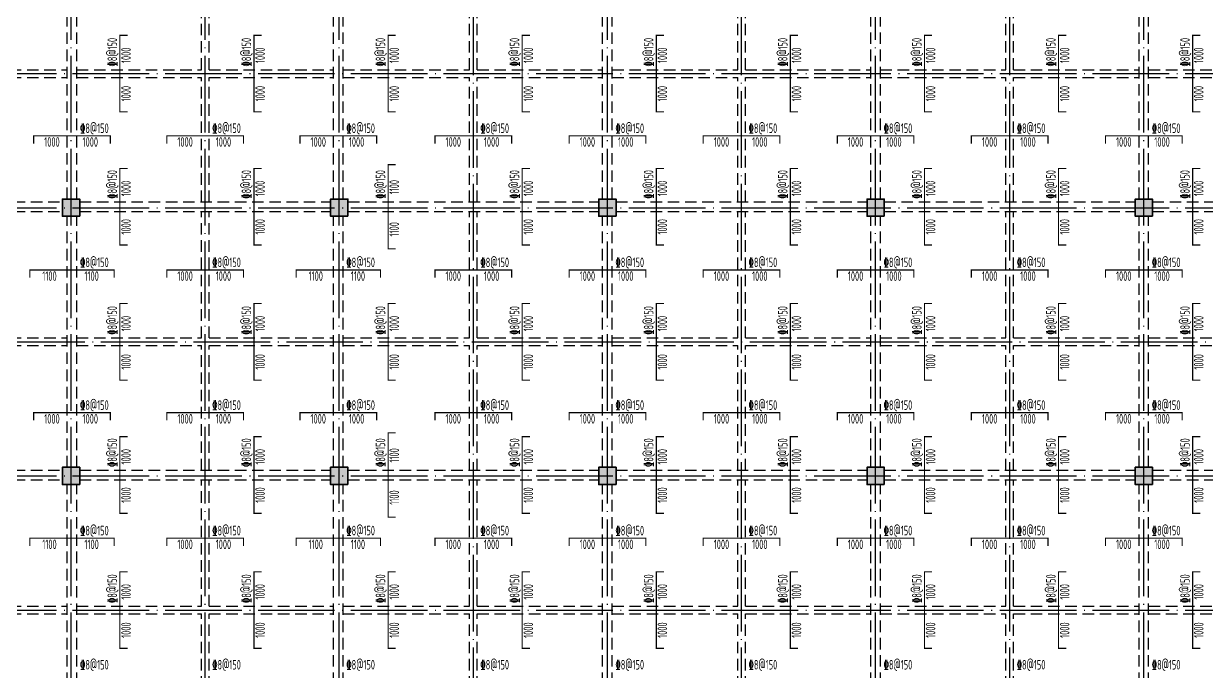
# Model space of a CAD drawing. Extents: x 8243024 to 8945023, y 669070 to 951310.
# Drawn here: x 8828652 to 8859522, y 842743 to 859644 of the extents above; entities that cross this region are included whole.
import ezdxf

# ---------------------------------------------------------------- set-up
doc = ezdxf.new("R2010")
doc.units = 0
doc.header["$LTSCALE"] = 1000
doc.linetypes.add('DASHED', pattern=[0.75, 0.5, -0.25])
doc.linetypes.add('DOTE', pattern=[2.42, 2, -0.2, 0.02, -0.2])
for name, color, linetype in [('BEAM', 4, 'DASHED'), ('DOTE', 1, 'DOTE'), ('柱涂实', 54, 'CONTINUOUS'), ('楼板负筋文字', 7, 'CONTINUOUS')]:
    doc.layers.add(name, color=color, linetype=linetype)
for name, color, linetype, lineweight in [('柱', 2, 'CONTINUOUS', 35), ('楼板负筋标注', 84, 'CONTINUOUS', 25), ('楼板负筋钢筋', 1, 'CONTINUOUS', 35)]:
    doc.layers.add(name, color=color, linetype=linetype, lineweight=lineweight)
doc.styles.add('TSSD_REIN', font='Tssdeng.shx', dxfattribs={"width": 0.7, "bigfont": 'hztxt.shx'})

# ---------------------------------------------------------------- blocks, each defined once
blk = doc.blocks.new('2a')
at = {"layer": '柱涂实'}
for points in [[(7661210, 924893), (7661210, 925343), (7660760, 925343), (7660760, 924893)], [(7668210, 924893), (7668210, 925343), (7667760, 925343), (7667760, 924893)], [(7675210, 924893), (7675210, 925343), (7674760, 925343), (7674760, 924893)], [(7682210, 924893), (7682210, 925343), (7681760, 925343), (7681760, 924893)], [(7689210, 924893), (7689210, 925343), (7688760, 925343), (7688760, 924893)], [(7661210, 917893), (7661210, 918343), (7660760, 918343), (7660760, 917893)], [(7668210, 917893), (7668210, 918343), (7667760, 918343), (7667760, 917893)], [(7675210, 917893), (7675210, 918343), (7674760, 918343), (7674760, 917893)], [(7682210, 917893), (7682210, 918343), (7681760, 918343), (7681760, 917893)], [(7689210, 917893), (7689210, 918343), (7688760, 918343), (7688760, 917893)]]:
    blk.add_hatch(color=256, dxfattribs=at).paths.add_polyline_path(points)
at = {"layer": 'BEAM', "ltscale": 0.6}
for p, q in [((7660885, 925343), (7660885, 932018)), ((7661135, 925343), (7661135, 932018)), ((7664385, 928718), (7664385, 932018)), ((7664585, 928718), (7664585, 932018)), ((7667835, 925343), (7667835, 932018)), ((7668085, 925343), (7668085, 932018)), ((7671385, 928718), (7671385, 932018)), ((7671585, 928718), (7671585, 932018)), ((7678385, 928718), (7678385, 932018)), ((7678585, 928718), (7678585, 932018)), ((7685385, 928718), (7685385, 932018)), ((7685585, 928718), (7685585, 932018)), ((7674860, 925343), (7674860, 931893)), ((7675110, 925343), (7675110, 931893)), ((7681860, 925343), (7681860, 931893)), ((7682110, 925343), (7682110, 931893)), ((7688860, 925343), (7688860, 931893)), ((7689110, 925343), (7689110, 931893)), ((7657585, 928718), (7660885, 928718)), ((7661135, 928718), (7664385, 928718)), ((7664585, 928718), (7667835, 928718)), ((7668085, 928718), (7671385, 928718)), ((7671585, 928718), (7674860, 928718)), ((7675110, 928718), (7678385, 928718)), ((7678585, 928718), (7681860, 928718)), ((7682110, 928718), (7685385, 928718)), ((7685585, 928718), (7688860, 928718)), ((7689110, 928718), (7692385, 928718)), ((7657585, 928518), (7660885, 928518)), ((7661135, 928518), (7664385, 928518)), ((7664385, 925268), (7664385, 928518)), ((7664585, 928518), (7667835, 928518)), ((7664585, 925268), (7664585, 928518)), ((7668085, 928518), (7671385, 928518)), ((7671385, 925268), (7671385, 928518)), ((7671585, 928518), (7674860, 928518)), ((7671585, 925268), (7671585, 928518)), ((7675110, 928518), (7678385, 928518)), ((7678385, 925268), (7678385, 928518)), ((7678585, 928518), (7681860, 928518)), ((7678585, 925268), (7678585, 928518)), ((7682110, 928518), (7685385, 928518)), ((7685385, 925268), (7685385, 928518)), ((7685585, 928518), (7688860, 928518)), ((7685585, 925268), (7685585, 928518)), ((7689110, 928518), (7692385, 928518)), ((7654085, 925268), (7660760, 925268)), ((7661210, 925268), (7667760, 925268)), ((7668210, 925268), (7674760, 925268)), ((7675210, 925268), (7681760, 925268)), ((7682210, 925268), (7688760, 925268)), ((7689210, 925268), (7695635, 925268)), ((7654085, 925018), (7660760, 925018)), ((7660885, 918343), (7660885, 924893)), ((7661135, 918343), (7661135, 924893)), ((7661210, 925018), (7667760, 925018)), ((7664385, 921718), (7664385, 925018)), ((7664585, 921718), (7664585, 925018)), ((7667835, 918343), (7667835, 924893)), ((7668085, 918343), (7668085, 924893)), ((7668210, 925018), (7674760, 925018)), ((7671385, 921718), (7671385, 925018)), ((7671585, 921718), (7671585, 925018)), ((7674860, 918343), (7674860, 924893)), ((7675110, 918343), (7675110, 924893)), ((7675210, 925018), (7681760, 925018)), ((7678385, 921718), (7678385, 925018)), ((7678585, 921718), (7678585, 925018)), ((7681860, 918343), (7681860, 924893)), ((7682110, 918343), (7682110, 924893)), ((7682210, 925018), (7688760, 925018)), ((7685385, 921718), (7685385, 925018)), ((7685585, 921718), (7685585, 925018)), ((7688860, 918343), (7688860, 924893)), ((7689110, 918343), (7689110, 924893)), ((7689210, 925018), (7695635, 925018)), ((7657585, 921718), (7660885, 921718)), ((7657585, 921518), (7660885, 921518)), ((7661135, 921718), (7664385, 921718)), ((7661135, 921518), (7664385, 921518)), ((7664385, 918268), (7664385, 921518)), ((7664585, 921718), (7667835, 921718)), ((7664585, 921518), (7667835, 921518)), ((7664585, 918268), (7664585, 921518)), ((7668085, 921718), (7671385, 921718)), ((7668085, 921518), (7671385, 921518)), ((7671385, 918268), (7671385, 921518)), ((7671585, 921718), (7674860, 921718)), ((7671585, 921518), (7674860, 921518)), ((7671585, 918268), (7671585, 921518)), ((7675110, 921718), (7678385, 921718)), ((7675110, 921518), (7678385, 921518)), ((7678385, 918268), (7678385, 921518)), ((7678585, 921718), (7681860, 921718)), ((7678585, 921518), (7681860, 921518)), ((7678585, 918268), (7678585, 921518)), ((7682110, 921718), (7685385, 921718)), ((7682110, 921518), (7685385, 921518)), ((7685385, 918268), (7685385, 921518)), ((7685585, 921718), (7688860, 921718)), ((7685585, 921518), (7688860, 921518)), ((7685585, 918268), (7685585, 921518)), ((7689110, 921718), (7692385, 921718)), ((7689110, 921518), (7692385, 921518)), ((7654085, 918268), (7660760, 918268)), ((7661210, 918268), (7667760, 918268)), ((7668210, 918268), (7674760, 918268)), ((7675210, 918268), (7681760, 918268)), ((7682210, 918268), (7688760, 918268)), ((7689210, 918268), (7695635, 918268)), ((7654085, 918018), (7660760, 918018)), ((7660885, 911343), (7660885, 917893)), ((7661135, 911343), (7661135, 917893)), ((7661210, 918018), (7667760, 918018)), ((7664385, 914718), (7664385, 918018)), ((7664585, 914718), (7664585, 918018)), ((7667835, 911343), (7667835, 917893)), ((7668085, 911343), (7668085, 917893)), ((7668210, 918018), (7674760, 918018)), ((7671385, 914718), (7671385, 918018)), ((7671585, 914718), (7671585, 918018)), ((7674860, 911343), (7674860, 917893)), ((7675110, 911343), (7675110, 917893)), ((7675210, 918018), (7681760, 918018)), ((7678385, 914718), (7678385, 918018)), ((7678585, 914718), (7678585, 918018)), ((7681860, 911343), (7681860, 917893)), ((7682110, 911343), (7682110, 917893)), ((7682210, 918018), (7688760, 918018)), ((7685385, 914718), (7685385, 918018)), ((7685585, 914718), (7685585, 918018)), ((7688860, 911343), (7688860, 917893)), ((7689110, 911343), (7689110, 917893)), ((7689210, 918018), (7695635, 918018)), ((7657585, 914718), (7660885, 914718)), ((7661135, 914718), (7664385, 914718)), ((7664585, 914718), (7667835, 914718)), ((7668085, 914718), (7671385, 914718)), ((7671585, 914718), (7674860, 914718)), ((7675110, 914718), (7678385, 914718)), ((7678585, 914718), (7681860, 914718)), ((7682110, 914718), (7685385, 914718)), ((7685585, 914718), (7688860, 914718)), ((7689110, 914718), (7692385, 914718)), ((7657585, 914518), (7660885, 914518)), ((7661135, 914518), (7664385, 914518)), ((7664385, 911243), (7664385, 914518)), ((7664585, 914518), (7667835, 914518)), ((7664585, 911243), (7664585, 914518)), ((7668085, 914518), (7671385, 914518)), ((7671385, 911243), (7671385, 914518)), ((7671585, 914518), (7674860, 914518)), ((7671585, 911243), (7671585, 914518)), ((7675110, 914518), (7678385, 914518)), ((7678385, 911243), (7678385, 914518)), ((7678585, 914518), (7681860, 914518)), ((7678585, 911243), (7678585, 914518)), ((7682110, 914518), (7685385, 914518)), ((7685385, 911243), (7685385, 914518)), ((7685585, 914518), (7688860, 914518)), ((7685585, 911243), (7685585, 914518)), ((7689110, 914518), (7692385, 914518))]:
    blk.add_line(p, q, dxfattribs=at)
at = {"layer": '柱'}
for points in [[(7661210, 924893), (7661210, 925343), (7660760, 925343), (7660760, 924893)], [(7668210, 924893), (7668210, 925343), (7667760, 925343), (7667760, 924893)], [(7675210, 924893), (7675210, 925343), (7674760, 925343), (7674760, 924893)], [(7682210, 924893), (7682210, 925343), (7681760, 925343), (7681760, 924893)], [(7689210, 924893), (7689210, 925343), (7688760, 925343), (7688760, 924893)], [(7661210, 917893), (7661210, 918343), (7660760, 918343), (7660760, 917893)], [(7668210, 917893), (7668210, 918343), (7667760, 918343), (7667760, 917893)], [(7675210, 917893), (7675210, 918343), (7674760, 918343), (7674760, 917893)], [(7682210, 917893), (7682210, 918343), (7681760, 918343), (7681760, 917893)], [(7689210, 917893), (7689210, 918343), (7688760, 918343), (7688760, 917893)]]:
    blk.add_lwpolyline(points, close=True, dxfattribs=at)
at = {"layer": '柱涂实', "linetype": 'Continuous'}
for points in [[(7661210, 924893), (7661210, 925343), (7660760, 925343), (7660760, 924893)], [(7668210, 924893), (7668210, 925343), (7667760, 925343), (7667760, 924893)], [(7675210, 924893), (7675210, 925343), (7674760, 925343), (7674760, 924893)], [(7682210, 924893), (7682210, 925343), (7681760, 925343), (7681760, 924893)], [(7689210, 924893), (7689210, 925343), (7688760, 925343), (7688760, 924893)], [(7661210, 917893), (7661210, 918343), (7660760, 918343), (7660760, 917893)], [(7668210, 917893), (7668210, 918343), (7667760, 918343), (7667760, 917893)], [(7675210, 917893), (7675210, 918343), (7674760, 918343), (7674760, 917893)], [(7682210, 917893), (7682210, 918343), (7681760, 918343), (7681760, 917893)], [(7689210, 917893), (7689210, 918343), (7688760, 918343), (7688760, 917893)]]:
    blk.add_lwpolyline(points, close=True, dxfattribs=at)

msp = doc.modelspace()

# ---------------------------------------------------------------- linework, layer by layer
at = {"layer": 'DOTE'}
for p, q in [((8829889.1, 825341.4), (8829889.1, 870341.4)), ((8836889.1, 825341.4), (8836889.1, 870341.4)), ((8840389.1, 826841.4), (8840389.1, 870341.4)), ((8843889.1, 825341.4), (8843889.1, 870341.4)), ((8847389.1, 826841.4), (8847389.1, 870341.4)), ((8850889.1, 825341.4), (8850889.1, 870341.4)), ((8854389.1, 826841.4), (8854389.1, 870341.4)), ((8857889.1, 825341.4), (8857889.1, 870341.4)), ((8833389.1, 825341.4), (8833389.1, 865741.4)), ((8800889.1, 858341.4), (8928189.1, 858341.4)), ((8800889.1, 854841.4), (8931189.1, 854841.4)), ((8808889.1, 851341.4), (8931189.1, 851341.4)), ((8800889.1, 847841.4), (8931189.1, 847841.4)), ((8800889.1, 844341.4), (8928189.1, 844341.4))]:
    msp.add_line(p, q, dxfattribs=at)
at = {"layer": '楼板负筋钢筋', "const_width": 30}
for points in [[(8831364.1, 857341.4), (8831164.1, 857341.4), (8831164.1, 859341.4), (8831364.1, 859341.4)], [(8834864.1, 857341.4), (8834664.1, 857341.4), (8834664.1, 859341.4), (8834864.1, 859341.4)], [(8838364.1, 857341.4), (8838164.1, 857341.4), (8838164.1, 859341.4), (8838364.1, 859341.4)], [(8841864.1, 857341.4), (8841664.1, 857341.4), (8841664.1, 859341.4), (8841864.1, 859341.4)], [(8845364.1, 857341.4), (8845164.1, 857341.4), (8845164.1, 859341.4), (8845364.1, 859341.4)], [(8848864.1, 857341.4), (8848664.1, 857341.4), (8848664.1, 859341.4), (8848864.1, 859341.4)], [(8852364.1, 857341.4), (8852164.1, 857341.4), (8852164.1, 859341.4), (8852364.1, 859341.4)], [(8855864.1, 857341.4), (8855664.1, 857341.4), (8855664.1, 859341.4), (8855864.1, 859341.4)], [(8859364.1, 857341.4), (8859164.1, 857341.4), (8859164.1, 859341.4), (8859364.1, 859341.4)], [(8828914.1, 856516.4), (8828914.1, 856716.4), (8830914.1, 856716.4), (8830914.1, 856516.4)], [(8832389.1, 856516.4), (8832389.1, 856716.4), (8834389.1, 856716.4), (8834389.1, 856516.4)], [(8835864.1, 856516.4), (8835864.1, 856716.4), (8837864.1, 856716.4), (8837864.1, 856516.4)], [(8839389.1, 856516.4), (8839389.1, 856716.4), (8841389.1, 856716.4), (8841389.1, 856516.4)], [(8842889.2, 856516.4), (8842889.2, 856716.4), (8844889.2, 856716.4), (8844889.2, 856516.4)], [(8846389.1, 856516.4), (8846389.1, 856716.4), (8848389.1, 856716.4), (8848389.1, 856516.4)], [(8849889.1, 856516.4), (8849889.1, 856716.4), (8851889.1, 856716.4), (8851889.1, 856516.4)], [(8853389.1, 856516.4), (8853389.1, 856716.4), (8855389.1, 856716.4), (8855389.1, 856516.4)], [(8856889.1, 856516.4), (8856889.1, 856716.4), (8858889.1, 856716.4), (8858889.1, 856516.4)], [(8831364.1, 853866.4), (8831164.1, 853866.4), (8831164.1, 855866.4), (8831364.1, 855866.4)], [(8834864.1, 853866.4), (8834664.1, 853866.4), (8834664.1, 855866.4), (8834864.1, 855866.4)], [(8838364.1, 853766.4), (8838164.1, 853766.4), (8838164.1, 855966.4), (8838364.1, 855966.4)], [(8841864.1, 853866.4), (8841664.1, 853866.4), (8841664.1, 855866.4), (8841864.1, 855866.4)], [(8845364.1, 853866.4), (8845164.1, 853866.4), (8845164.1, 855866.4), (8845364.1, 855866.4)], [(8848864.1, 853866.4), (8848664.1, 853866.4), (8848664.1, 855866.4), (8848864.1, 855866.4)], [(8852364.1, 853866.4), (8852164.1, 853866.4), (8852164.1, 855866.4), (8852364.1, 855866.4)], [(8855864.1, 853866.4), (8855664.1, 853866.4), (8855664.1, 855866.4), (8855864.1, 855866.4)], [(8859364.1, 853866.4), (8859164.1, 853866.4), (8859164.1, 855866.4), (8859364.1, 855866.4)], [(8828814.1, 853016.4), (8828814.1, 853216.4), (8831014.1, 853216.4), (8831014.1, 853016.4)], [(8832389.1, 853016.4), (8832389.1, 853216.4), (8834389.1, 853216.4), (8834389.1, 853016.4)], [(8835764.1, 853016.4), (8835764.1, 853216.4), (8837964.1, 853216.4), (8837964.1, 853016.4)], [(8839389.1, 853016.4), (8839389.1, 853216.4), (8841389.1, 853216.4), (8841389.1, 853016.4)], [(8842889.2, 853016.4), (8842889.2, 853216.4), (8844889.2, 853216.4), (8844889.2, 853016.4)], [(8846389.1, 853016.4), (8846389.1, 853216.4), (8848389.1, 853216.4), (8848389.1, 853016.4)], [(8849889.1, 853016.4), (8849889.1, 853216.4), (8851889.1, 853216.4), (8851889.1, 853016.4)], [(8853389.1, 853016.4), (8853389.1, 853216.4), (8855389.1, 853216.4), (8855389.1, 853016.4)], [(8856889.1, 853016.4), (8856889.1, 853216.4), (8858889.1, 853216.4), (8858889.1, 853016.4)], [(8831364.1, 850341.4), (8831164.1, 850341.4), (8831164.1, 852341.4), (8831364.1, 852341.4)], [(8834864.1, 850341.4), (8834664.1, 850341.4), (8834664.1, 852341.4), (8834864.1, 852341.4)], [(8838364.1, 850341.4), (8838164.1, 850341.4), (8838164.1, 852341.4), (8838364.1, 852341.4)], [(8841864.1, 850341.4), (8841664.1, 850341.4), (8841664.1, 852341.4), (8841864.1, 852341.4)], [(8845364.1, 850341.4), (8845164.1, 850341.4), (8845164.1, 852341.4), (8845364.1, 852341.4)], [(8848864.1, 850341.4), (8848664.1, 850341.4), (8848664.1, 852341.4), (8848864.1, 852341.4)], [(8852364.1, 850341.4), (8852164.1, 850341.4), (8852164.1, 852341.4), (8852364.1, 852341.4)], [(8855864.1, 850341.4), (8855664.1, 850341.4), (8855664.1, 852341.4), (8855864.1, 852341.4)], [(8859364.1, 850341.4), (8859164.1, 850341.4), (8859164.1, 852341.4), (8859364.1, 852341.4)], [(8828914.1, 849291.4), (8828914.1, 849491.4), (8830914.1, 849491.4), (8830914.1, 849291.4)], [(8832389.1, 849291.4), (8832389.1, 849491.4), (8834389.1, 849491.4), (8834389.1, 849291.4)], [(8835864.1, 849291.4), (8835864.1, 849491.4), (8837864.1, 849491.4), (8837864.1, 849291.4)], [(8839389.1, 849291.4), (8839389.1, 849491.4), (8841389.1, 849491.4), (8841389.1, 849291.4)], [(8842889.2, 849291.4), (8842889.2, 849491.4), (8844889.2, 849491.4), (8844889.2, 849291.4)], [(8846389.1, 849291.4), (8846389.1, 849491.4), (8848389.1, 849491.4), (8848389.1, 849291.4)], [(8849889.1, 849291.4), (8849889.1, 849491.4), (8851889.1, 849491.4), (8851889.1, 849291.4)], [(8853389.1, 849291.4), (8853389.1, 849491.4), (8855389.1, 849491.4), (8855389.1, 849291.4)], [(8856889.1, 849291.4), (8856889.1, 849491.4), (8858889.1, 849491.4), (8858889.1, 849291.4)], [(8838364.1, 846766.4), (8838164.1, 846766.4), (8838164.1, 848966.4), (8838364.1, 848966.4)], [(8831364.1, 846866.4), (8831164.1, 846866.4), (8831164.1, 848866.4), (8831364.1, 848866.4)], [(8834864.1, 846866.4), (8834664.1, 846866.4), (8834664.1, 848866.4), (8834864.1, 848866.4)], [(8841864.1, 846866.4), (8841664.1, 846866.4), (8841664.1, 848866.4), (8841864.1, 848866.4)], [(8845364.1, 846866.4), (8845164.1, 846866.4), (8845164.1, 848866.4), (8845364.1, 848866.4)], [(8848864.1, 846866.4), (8848664.1, 846866.4), (8848664.1, 848866.4), (8848864.1, 848866.4)], [(8852364.1, 846866.4), (8852164.1, 846866.4), (8852164.1, 848866.4), (8852364.1, 848866.4)], [(8855864.1, 846866.4), (8855664.1, 846866.4), (8855664.1, 848866.4), (8855864.1, 848866.4)], [(8859364.1, 846866.4), (8859164.1, 846866.4), (8859164.1, 848866.4), (8859364.1, 848866.4)], [(8828814.1, 846016.4), (8828814.1, 846216.4), (8831014.1, 846216.4), (8831014.1, 846016.4)], [(8832389.1, 846016.4), (8832389.1, 846216.4), (8834389.1, 846216.4), (8834389.1, 846016.4)], [(8835764.1, 846016.4), (8835764.1, 846216.4), (8837964.1, 846216.4), (8837964.1, 846016.4)], [(8839389.1, 846016.4), (8839389.1, 846216.4), (8841389.1, 846216.4), (8841389.1, 846016.4)], [(8842889.2, 846016.4), (8842889.2, 846216.4), (8844889.2, 846216.4), (8844889.2, 846016.4)], [(8846389.1, 846016.4), (8846389.1, 846216.4), (8848389.1, 846216.4), (8848389.1, 846016.4)], [(8849889.1, 846016.4), (8849889.1, 846216.4), (8851889.1, 846216.4), (8851889.1, 846016.4)], [(8853389.1, 846016.4), (8853389.1, 846216.4), (8855389.1, 846216.4), (8855389.1, 846016.4)], [(8856889.1, 846016.4), (8856889.1, 846216.4), (8858889.1, 846216.4), (8858889.1, 846016.4)], [(8831364.1, 843341.4), (8831164.1, 843341.4), (8831164.1, 845341.4), (8831364.1, 845341.4)], [(8834864.1, 843341.4), (8834664.1, 843341.4), (8834664.1, 845341.4), (8834864.1, 845341.4)], [(8838364.1, 843341.4), (8838164.1, 843341.4), (8838164.1, 845341.4), (8838364.1, 845341.4)], [(8841864.1, 843341.4), (8841664.1, 843341.4), (8841664.1, 845341.4), (8841864.1, 845341.4)], [(8845364.1, 843341.4), (8845164.1, 843341.4), (8845164.1, 845341.4), (8845364.1, 845341.4)], [(8848864.1, 843341.4), (8848664.1, 843341.4), (8848664.1, 845341.4), (8848864.1, 845341.4)], [(8852364.1, 843341.4), (8852164.1, 843341.4), (8852164.1, 845341.4), (8852364.1, 845341.4)], [(8855864.1, 843341.4), (8855664.1, 843341.4), (8855664.1, 845341.4), (8855864.1, 845341.4)], [(8859364.1, 843341.4), (8859164.1, 843341.4), (8859164.1, 845341.4), (8859364.1, 845341.4)]]:
    msp.add_lwpolyline(points, dxfattribs=at)

# ---------------------------------------------------------------- block references
at = {"layer": '柱涂实'}
msp.add_blockref('2a', (1168904.6, -70276.2), dxfattribs=at)

# ---------------------------------------------------------------- texts
at = {"layer": '楼板负筋文字', "style": 'TSSD_REIN', "width": 0.65}
for p in [(8831090, 858525.2), (8834590, 858525.2), (8838090, 858525.2), (8841590, 858525.2), (8845090, 858525.2), (8848590, 858525.2), (8852090, 858525.2), (8855590, 858525.2), (8859090, 858525.2), (8831090, 855075.2), (8834590, 855075.2), (8838090, 855075.2), (8841590, 855075.2), (8845090, 855075.2), (8848590, 855075.2), (8852090, 855075.2), (8855590, 855075.2), (8859090, 855075.2), (8831090, 851525.2), (8834590, 851525.2), (8838090, 851525.2), (8841590, 851525.2), (8845090, 851525.2), (8848590, 851525.2), (8852090, 851525.2), (8855590, 851525.2), (8859090, 851525.2), (8831090, 848075.2), (8834590, 848075.2), (8838090, 848075.2), (8841590, 848075.2), (8845090, 848075.2), (8848590, 848075.2), (8852090, 848075.2), (8855590, 848075.2), (8859090, 848075.2), (8831090, 844525.2), (8834590, 844525.2), (8838090, 844525.2), (8841590, 844525.2), (8845090, 844525.2), (8848590, 844525.2), (8852090, 844525.2), (8855590, 844525.2), (8859090, 844525.2)]:
    msp.add_text('%%1328@150', height=250, rotation=450, dxfattribs=at).set_placement(p)
for p in [(8830122.9, 856790.5), (8833572.9, 856790.5), (8837072.9, 856790.5), (8840572.9, 856790.5), (8844097.9, 856790.5), (8847572.9, 856790.5), (8851097.9, 856790.5), (8854572.9, 856790.5), (8858097.9, 856790.5), (8830122.9, 853290.5), (8833572.9, 853290.5), (8837072.9, 853290.5), (8840572.9, 853290.5), (8844097.9, 853290.5), (8847572.9, 853290.5), (8851097.9, 853290.5), (8854572.9, 853290.5), (8858097.9, 853290.5), (8830122.9, 849565.5), (8833572.9, 849565.5), (8837072.9, 849565.5), (8840572.9, 849565.5), (8844097.9, 849565.5), (8847572.9, 849565.5), (8851097.9, 849565.5), (8854572.9, 849565.5), (8858097.9, 849565.5), (8830122.9, 846290.5), (8833572.9, 846290.5), (8837072.9, 846290.5), (8840572.9, 846290.5), (8844097.9, 846290.5), (8847572.9, 846290.5), (8851097.9, 846290.5), (8854572.9, 846290.5), (8858097.9, 846290.5), (8830122.9, 842790.5), (8833572.9, 842790.5), (8837072.9, 842790.5), (8840572.9, 842790.5), (8844097.9, 842790.5), (8847572.9, 842790.5), (8851097.9, 842790.5), (8854572.9, 842790.5), (8858097.9, 842790.5)]:
    msp.add_text('%%1328@150', height=250, dxfattribs=at).set_placement(p)
at = {"layer": '楼板负筋标注', "style": 'TSSD_REIN', "width": 0.65}
for s, p in [('1000', (8831448.3, 858616.4)), ('1000', (8834948.3, 858616.4)), ('1000', (8838448.3, 858616.4)), ('1000', (8841948.3, 858616.4)), ('1000', (8845448.3, 858616.4)), ('1000', (8848948.3, 858616.4)), ('1000', (8852448.3, 858616.4)), ('1000', (8855948.3, 858616.4)), ('1000', (8859448.3, 858616.4)), ('1000', (8831448.3, 857616.4)), ('1000', (8834948.3, 857616.4)), ('1000', (8838448.3, 857616.4)), ('1000', (8841948.3, 857616.4)), ('1000', (8845448.3, 857616.4)), ('1000', (8848948.3, 857616.4)), ('1000', (8852448.3, 857616.4)), ('1000', (8855948.3, 857616.4)), ('1000', (8859448.3, 857616.4)), ('1000', (8831448.3, 855141.4)), ('1000', (8834948.3, 855141.4)), ('1100', (8838448.3, 855191.4)), ('1000', (8841948.3, 855141.4)), ('1000', (8845448.3, 855141.4)), ('1000', (8848948.3, 855141.4)), ('1000', (8852448.3, 855141.4)), ('1000', (8855948.3, 855141.4)), ('1000', (8859448.3, 855141.4)), ('1000', (8831448.3, 854141.4)), ('1000', (8834948.3, 854141.4)), ('1000', (8841948.3, 854141.4)), ('1000', (8845448.3, 854141.4)), ('1000', (8848948.3, 854141.4)), ('1000', (8852448.3, 854141.4)), ('1000', (8855948.3, 854141.4)), ('1000', (8859448.3, 854141.4)), ('1100', (8838448.3, 854091.4)), ('1000', (8831448.3, 851616.4)), ('1000', (8834948.3, 851616.4)), ('1000', (8838448.3, 851616.4)), ('1000', (8841948.3, 851616.4)), ('1000', (8845448.3, 851616.4)), ('1000', (8848948.3, 851616.4)), ('1000', (8852448.3, 851616.4)), ('1000', (8855948.3, 851616.4)), ('1000', (8859448.3, 851616.4)), ('1000', (8831448.3, 850616.4)), ('1000', (8834948.3, 850616.4)), ('1000', (8838448.3, 850616.4)), ('1000', (8841948.3, 850616.4)), ('1000', (8845448.3, 850616.4)), ('1000', (8848948.3, 850616.4)), ('1000', (8852448.3, 850616.4)), ('1000', (8855948.3, 850616.4)), ('1000', (8859448.3, 850616.4)), ('1000', (8831448.3, 848141.4)), ('1000', (8834948.3, 848141.4)), ('1100', (8838448.3, 848191.4)), ('1000', (8841948.3, 848141.4)), ('1000', (8845448.3, 848141.4)), ('1000', (8848948.3, 848141.4)), ('1000', (8852448.3, 848141.4)), ('1000', (8855948.3, 848141.4)), ('1000', (8859448.3, 848141.4)), ('1000', (8831448.3, 847141.4)), ('1000', (8834948.3, 847141.4)), ('1100', (8838448.3, 847091.4)), ('1000', (8841948.3, 847141.4)), ('1000', (8845448.3, 847141.4)), ('1000', (8848948.3, 847141.4)), ('1000', (8852448.3, 847141.4)), ('1000', (8855948.3, 847141.4)), ('1000', (8859448.3, 847141.4)), ('1000', (8831448.3, 844616.4)), ('1000', (8834948.3, 844616.4)), ('1000', (8838448.3, 844616.4)), ('1000', (8841948.3, 844616.4)), ('1000', (8845448.3, 844616.4)), ('1000', (8848948.3, 844616.4)), ('1000', (8852448.3, 844616.4)), ('1000', (8855948.3, 844616.4)), ('1000', (8859448.3, 844616.4)), ('1000', (8831448.3, 843616.4)), ('1000', (8834948.3, 843616.4)), ('1000', (8838448.3, 843616.4)), ('1000', (8841948.3, 843616.4)), ('1000', (8845448.3, 843616.4)), ('1000', (8848948.3, 843616.4)), ('1000', (8852448.3, 843616.4)), ('1000', (8855948.3, 843616.4)), ('1000', (8859448.3, 843616.4))]:
    msp.add_text(s, height=250, rotation=90, dxfattribs=at).set_placement(p)
for s, p in [('1000', (8829189.1, 856432.3)), ('1000', (8830189.1, 856432.3)), ('1000', (8832664.1, 856432.3)), ('1000', (8833664.1, 856432.3)), ('1000', (8836139.1, 856432.3)), ('1000', (8837139.1, 856432.3)), ('1000', (8839664.1, 856432.3)), ('1000', (8840664.1, 856432.3)), ('1000', (8843164.2, 856432.3)), ('1000', (8844164.2, 856432.3)), ('1000', (8846664.1, 856432.3)), ('1000', (8847664.1, 856432.3)), ('1000', (8850164.1, 856432.3)), ('1000', (8851164.1, 856432.3)), ('1000', (8853664.1, 856432.3)), ('1000', (8854664.1, 856432.3)), ('1000', (8857164.1, 856432.3)), ('1000', (8858164.1, 856432.3)), ('1100', (8829139.1, 852932.3)), ('1100', (8830239.1, 852932.3)), ('1000', (8832664.1, 852932.3)), ('1000', (8833664.1, 852932.3)), ('1100', (8836089.1, 852932.3)), ('1100', (8837189.1, 852932.3)), ('1000', (8839664.1, 852932.3)), ('1000', (8840664.1, 852932.3)), ('1000', (8843164.2, 852932.3)), ('1000', (8844164.2, 852932.3)), ('1000', (8846664.1, 852932.3)), ('1000', (8847664.1, 852932.3)), ('1000', (8850164.1, 852932.3)), ('1000', (8851164.1, 852932.3)), ('1000', (8853664.1, 852932.3)), ('1000', (8854664.1, 852932.3)), ('1000', (8857164.1, 852932.3)), ('1000', (8858164.1, 852932.3)), ('1000', (8829189.1, 849207.3)), ('1000', (8830189.1, 849207.3)), ('1000', (8832664.1, 849207.3)), ('1000', (8833664.1, 849207.3)), ('1000', (8836139.1, 849207.3)), ('1000', (8837139.1, 849207.3)), ('1000', (8839664.1, 849207.3)), ('1000', (8840664.1, 849207.3)), ('1000', (8843164.2, 849207.3)), ('1000', (8844164.2, 849207.3)), ('1000', (8846664.1, 849207.3)), ('1000', (8847664.1, 849207.3)), ('1000', (8850164.1, 849207.3)), ('1000', (8851164.1, 849207.3)), ('1000', (8853664.1, 849207.3)), ('1000', (8854664.1, 849207.3)), ('1000', (8857164.1, 849207.3)), ('1000', (8858164.1, 849207.3)), ('1100', (8829139.1, 845932.3)), ('1100', (8830239.1, 845932.3)), ('1000', (8832664.1, 845932.3)), ('1000', (8833664.1, 845932.3)), ('1100', (8836089.1, 845932.3)), ('1100', (8837189.1, 845932.3)), ('1000', (8839664.1, 845932.3)), ('1000', (8840664.1, 845932.3)), ('1000', (8843164.2, 845932.3)), ('1000', (8844164.2, 845932.3)), ('1000', (8846664.1, 845932.3)), ('1000', (8847664.1, 845932.3)), ('1000', (8850164.1, 845932.3)), ('1000', (8851164.1, 845932.3)), ('1000', (8853664.1, 845932.3)), ('1000', (8854664.1, 845932.3)), ('1000', (8857164.1, 845932.3)), ('1000', (8858164.1, 845932.3))]:
    msp.add_text(s, height=250, dxfattribs=at).set_placement(p)

doc.saveas('drawing.dxf')
